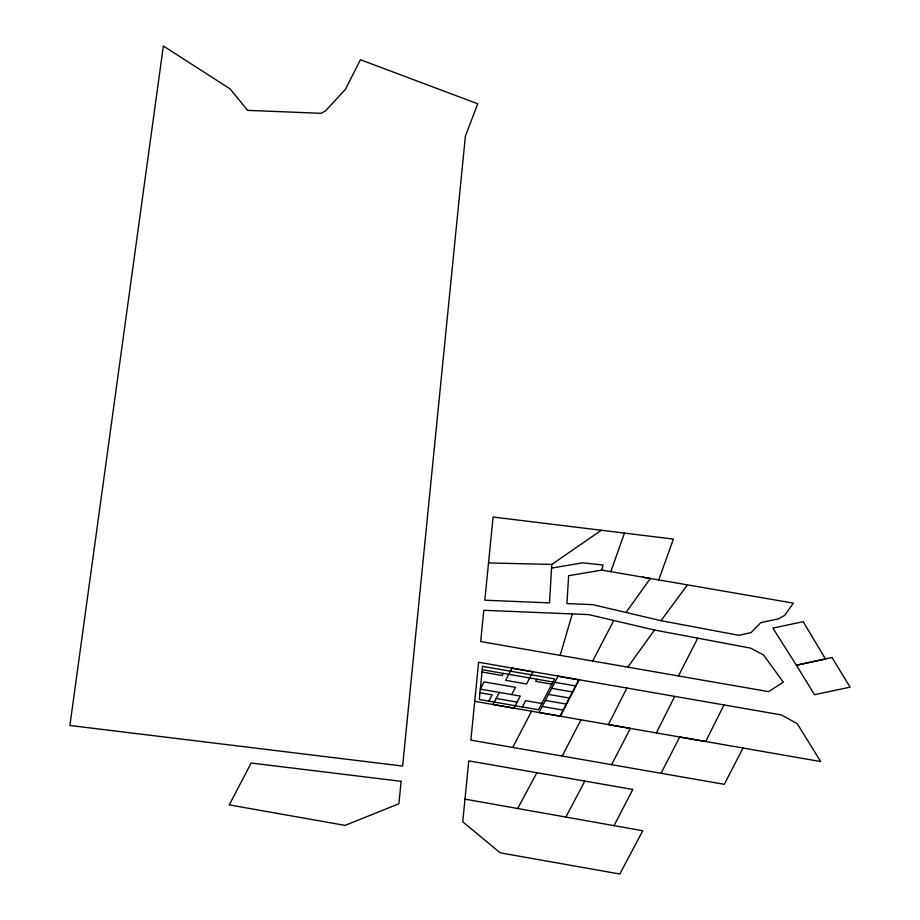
<?xml version="1.0" encoding="UTF-8"?>
<svg xmlns="http://www.w3.org/2000/svg" width="920" height="920" viewBox="0 0 920 920"><rect width="100%" height="100%" fill="white"/><g stroke="black" fill="none" stroke-linecap="round" stroke-linejoin="round"><path stroke-width="1.38" d="M658.755 579.91L673.394 539.074L493.108 517.028L484.817 600.208L549.493 602.876L551.77 564.443L601.346 530.265M601.76 570.089L793.408 603.152L784.633 615.388L778.331 618.884L760.874 622.575L751.088 632.581L738.852 635.329L661.008 620.667L592.733 604.647L566.915 603.589L568.64 575.69L601.76 570.089L603.083 565.006L582.67 562.81L551.655 568.054M560.176 655.373L572.286 613.928M610.799 571.642L624.484 533.094M723.994 704.938L705.651 741.508L474.731 701.316M626.865 688.045L608.396 724.592L630.361 728.41L611.616 764.681L470.867 740.14L478.618 662.262L781.39 714.92L797.203 723.626L820.72 761.564L679.754 737L661.043 773.283L611.616 764.681M656.339 732.941L674.751 696.371M560.452 716.243L578.99 679.719M678.431 675.947L697.74 638.158M614.054 825.665L632.799 789.44L468.763 760.863L462.748 821.779L500.158 852.828L619.793 874L642.781 830.76L464.979 799.135M743.026 748.029L724.281 784.311L661.043 773.283M592.698 661.031L613.778 620.471L654.488 630.028L750.628 648.117L763.508 654.948L783.311 682.214L768.602 691.633L480.688 641.55L483.816 610.282L588.719 614.606L613.778 620.471M562.178 756.056L580.968 719.819M488.853 701.132L492.131 694.853L479.964 692.725M503.332 673.382L502.216 675.521L482.022 672.014M499.353 692.426L493.051 704.501L513.969 708.147L520.271 696.072L480.32 689.126L484.104 681.881L515.476 687.332L511.692 694.577M522.318 706.962L525.596 700.672L541.776 703.478M536.797 679.202L535.681 681.352L551.862 684.158M512.727 747.442L531.599 711.217M565.857 817.098L584.832 781.068M517.695 808.519L536.854 772.742M626.002 612.456L650.382 578.462L642.712 577.15M627.831 667.138L654.488 630.028M661.008 620.667L687.424 584.867M488.531 562.936L551.77 564.443M482.252 669.714L552.977 682.019M554.817 682.318L575.736 685.963M551.666 688.356L572.585 692.001M548.515 694.393L569.434 698.038M545.365 700.431L566.283 704.076M496.202 698.464L517.12 702.109M542.213 706.468L563.132 710.113M401.12 781.31L398.889 803.781L345.08 825.389L229.264 804.896L251.137 763.025L401.12 781.31M465.405 136.125L402.626 766.061L69.897 725.477L163.369 46L230.011 88.86L247.618 110.365L321.229 113.309L325.645 110.756L345.448 89.309L360.433 59.719L477.721 103.787L465.405 136.125M482.586 666.344L479.285 699.476L538.499 709.769L554.622 678.88L482.586 666.344M511.957 668.276L505.655 680.351L526.573 683.997L532.875 671.922L511.957 668.276M557.968 676.28L539.062 712.505L559.981 716.151L578.887 679.926L557.968 676.28M825.481 658.973L796.386 665.229L772.892 628.095L803.183 621.69L825.481 658.973M832.036 657.547L796.386 665.229L814.533 694.703L850.103 687.148L832.036 657.547"/></g></svg>
